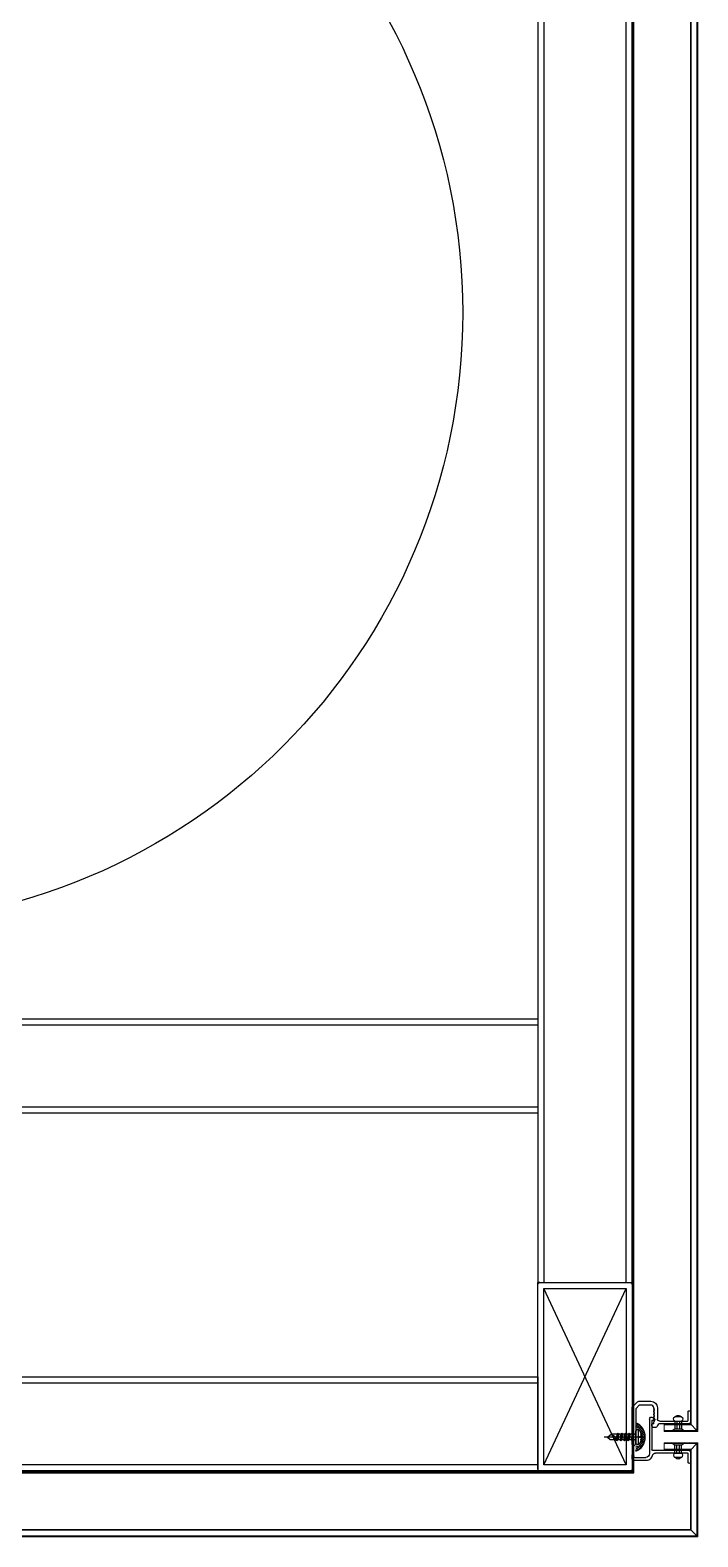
# Model space of a CAD drawing. Header units: millimetres. Extents: x 7297 to 60227, y -7497 to 19324.
# Drawn here: x 54029 to 54384, y -843 to -43 of the extents above; entities that cross this region are included whole.
import ezdxf

# ---------------------------------------------------------------- set-up
doc = ezdxf.new("R2010")
doc.units = ezdxf.units.MM
doc.linetypes.add('HIDDEN', pattern=[0.375, 0.25, -0.125])
for name, color, linetype in [('NS_AL_MOLD', 7, 'Continuous'), ('NS_CAULKING', 8, 'Continuous'), ('NS_COL_GREEN', 3, 'Continuous'), ('NS_FRAME', 253, 'Continuous'), ('NS_PIPE_FRAME', 2, 'Continuous'), ('NS_RIVET_SCREW', 1, 'Continuous'), ('NS_WATERPROOF', 150, 'Continuous')]:
    doc.layers.add(name, color=color, linetype=linetype)
doc.layers.add('NS_AL_PANEL', color=32, linetype='Continuous', lineweight=9)
pattern_1 = [(45, (-549004.8037, 34338.6806), (-0.6735192091, 0.6735192091), []), (135, (-549004.8037, 34338.6806), (-0.6735192091, -0.6735192091), [])]

# ---------------------------------------------------------------- blocks, each defined once
blk = doc.blocks.new('*U101')
for p, q in [((1, 100), (0, 100)), ((0, 99), (0, 100)), ((0, 99), (0, 1)), ((49, 100), (1, 100)), ((3.2, 3.2), (46.8, 96.8)), ((46.8, 3.2), (3.2, 96.8)), ((49, 100), (50, 100)), ((50, 99), (50, 100)), ((50, 1), (50, 99)), ((0, 1), (0, 0)), ((1, 0), (0, 0)), ((50, 1), (50, 0)), ((1, 0), (49, 0)), ((49, 0), (50, 0))]:
    blk.add_line(p, q)
blk.add_lwpolyline([(3.2, 96.8), (3.2, 3.2), (46.8, 3.2), (46.8, 96.8)], close=True)
for centre, start, end in [((1, 99), 90, 180), ((49, 99), 0, 90), ((1, 1), 180, 270), ((49, 1), 270, 0)]:
    blk.add_arc(centre, 1, start, end)
blk = doc.blocks.new('*U238')
blk.add_lwpolyline([(0, 0), (50, 0), (50, 1158), (0, 1158)], close=True)
at = {"linetype": 'HIDDEN'}
blk.add_lwpolyline([(3.2, 0), (46.8, 0), (46.8, 1158), (3.2, 1158)], close=True, dxfattribs=at)
blk = doc.blocks.new('male-mold')
for p, q in [((-240.95, 13.71, -850.48), (-239.71, 14.65, -850.48)), ((-239.36, 13.28, -850.48), (-240.81, 13.28, -850.48)), ((-239.36, 13.28, -850.48), (-239.36, -2.42, -850.48)), ((-238.11, 13.86, -850.48), (-238.11, -4.52, -850.48)), ((-259.86, -3.72, -850.48), (-259.86, -9.12, -850.48)), ((-239.66, -2.72, -850.48), (-258.86, -2.72, -850.48)), ((-258.66, -9.12, -850.48), (-258.66, -4.52, -850.48)), ((-258.36, -4.22, -850.48), (-241.3, -4.22, -850.48)), ((-230.36, -6.52, -850.48), (-236.11, -6.52, -850.48)), ((-229.86, -6.02, -850.48), (-229.86, -5.52, -850.48)), ((-228.86, -7.37, -850.48), (-228.86, -5.52, -850.48)), ((-236.57, -8.22, -850.48), (-229.71, -8.22, -850.48))]:
    blk.add_line(p, q)
for centre, radius, start, end in [((-240.81, 13.52, -850.48), 0.24, 127.18844, 270), ((-239.11, 13.86, -850.48), 1, 360, 127.18844), ((-258.86, -3.72, -850.48), 1, 90, 180), ((-258.36, -4.52, -850.48), 0.3, 90, 180), ((-241.3, -5.82, -850.48), 1.6, 13.42326, 90), ((-239.66, -2.42, -850.48), 0.3, 270, 360), ((-236.57, -5.22, -850.48), 3, 224.427, 270), ((-236.11, -4.52, -850.48), 2, 180, 270), ((-230.36, -6.02, -850.48), 0.5, 270, 0), ((-229.36, -5.52, -850.48), 0.5, 0, 180), ((-229.71, -7.37, -850.48), 0.85, 270.00002, 0), ((-259.26, -9.12, -850.48), 0.6, 180, 0.00001)]:
    blk.add_arc(centre, radius, start, end)
at = {"extrusion": (0, 0, -1)}
blk.add_arc((235.86, -4.52, 850.48), 4, 315.573, 346.57674, dxfattribs=at)
blk = doc.blocks.new('female-mold-origin')
for p, q in [((-41.26, 203.7, 16.48), (-41.26, 188.2, 16.48)), ((-34.86, 204.7, 16.48), (-40.26, 204.7, 16.48)), ((-39.76, 188.4, 16.48), (-39.76, 203.2, 16.48)), ((-39.46, 203.5, 16.48), (-34.86, 203.5, 16.48)), ((-43.26, 185.92, 16.48), (-43.26, 185.5, 16.48)), ((-41.96, 184.2, 16.48), (-41.46, 184.2, 16.48)), ((-41.26, 185.2, 16.48), (-40.28, 185.2, 16.48)), ((-41.26, 185.2, 16.48), (-41.26, 184.4, 16.48)), ((-40, 185.4, 16.48), (-40.14, 185.26, 16.48)), ((-39.6, 185.28, 16.48), (-39.72, 185.4, 16.48)), ((-39.2, 185.4, 16.48), (-39.32, 185.28, 16.48)), ((-38.8, 185.28, 16.48), (-38.92, 185.4, 16.48)), ((-32.76, 187.2, 16.48), (-38.56, 187.2, 16.48)), ((-38.4, 185.4, 16.48), (-38.52, 185.28, 16.48)), ((-38, 185.28, 16.48), (-38.12, 185.4, 16.48)), ((-37.6, 185.4, 16.48), (-37.72, 185.28, 16.48)), ((-37.2, 185.28, 16.48), (-37.32, 185.4, 16.48)), ((-36.8, 185.4, 16.48), (-36.92, 185.28, 16.48)), ((-36.4, 185.28, 16.48), (-36.52, 185.4, 16.48)), ((-36, 185.4, 16.48), (-36.12, 185.28, 16.48)), ((-35.6, 185.28, 16.48), (-35.72, 185.4, 16.48)), ((-35.2, 185.4, 16.48), (-35.32, 185.28, 16.48)), ((-34.8, 185.28, 16.48), (-34.92, 185.4, 16.48)), ((-34.4, 185.4, 16.48), (-34.52, 185.28, 16.48)), ((-34, 185.28, 16.48), (-34.12, 185.4, 16.48)), ((-33.6, 185.4, 16.48), (-33.72, 185.28, 16.48)), ((-33.18, 185.26, 16.48), (-33.32, 185.4, 16.48)), ((-33.03, 185.2, 16.48), (-32.76, 185.2, 16.48)), ((-31.4, 177.55, 16.48), (-33.11, 175.85, 16.48)), ((-32.14, 173.99, 16.48), (-29.55, 176.58, 16.48)), ((-31.26, 183.7, 16.48), (-31.26, 177.91, 16.48)), ((-29.26, 177.29, 16.48), (-29.26, 183.7, 16.48)), ((-48.46, 175.7, 16.48), (-51.76, 175.7, 16.48)), ((-51.76, 173.7, 16.48), (-32.84, 173.7, 16.48)), ((-48.26, 175.5, 16.48), (-48.46, 175.7, 16.48)), ((-48.06, 175.7, 16.48), (-48.26, 175.5, 16.48)), ((-33.47, 175.7, 16.48), (-48.06, 175.7, 16.48))]:
    blk.add_line(p, q)
for centre, radius, start, end in [((-40.26, 203.7, 16.48), 1, 90, 180), ((-39.46, 203.2, 16.48), 0.3, 90, 180), ((-34.86, 204.1, 16.48), 0.6, 270, 90.00001), ((-41.96, 185.92, 16.48), 1.3, 97.49472, 180), ((-41.96, 185.5, 16.48), 1.3, 180, 270), ((-41.46, 184.4, 16.48), 0.2, 270, 0), ((-40.28, 185.4, 16.48), 0.2, 270, 315), ((-39.86, 185.26, 16.48), 0.2, 45, 135), ((-38.56, 188.4, 16.48), 1.2, 180, 270), ((-39.46, 185.42, 16.48), 0.2, 225, 315), ((-39.06, 185.26, 16.48), 0.2, 45, 135), ((-38.66, 185.42, 16.48), 0.2, 225, 315), ((-38.26, 185.26, 16.48), 0.2, 45, 135), ((-37.86, 185.42, 16.48), 0.2, 225, 315), ((-37.46, 185.26, 16.48), 0.2, 45, 135), ((-37.06, 185.42, 16.48), 0.2, 225, 315), ((-36.66, 185.26, 16.48), 0.2, 45, 135), ((-36.26, 185.42, 16.48), 0.2, 225, 315), ((-35.86, 185.26, 16.48), 0.2, 45, 135), ((-35.46, 185.42, 16.48), 0.2, 225, 315), ((-35.06, 185.26, 16.48), 0.2, 45, 135), ((-34.66, 185.42, 16.48), 0.2, 225, 315), ((-34.26, 185.26, 16.48), 0.2, 45, 135), ((-33.86, 185.42, 16.48), 0.2, 225, 315), ((-33.46, 185.26, 16.48), 0.2, 45, 135), ((-33.03, 185.4, 16.48), 0.2, 225, 270), ((-32.76, 183.7, 16.48), 3.5, 360, 90), ((-30.26, 177.29, 16.48), 1, 315, 360), ((-51.76, 174.7, 16.48), 1, 90, 270), ((-32.84, 174.7, 16.48), 1, 270, 315)]:
    blk.add_arc(centre, radius, start, end)
at = {"extrusion": (0, 0, -1)}
for centre, radius, start, end in [((42.26, 188.2, -16.48), 1, 180.00002, 262.50528), ((32.76, 183.7, -16.48), 1.5, 90, 180), ((31.76, 177.91, -16.48), 0.5, 180, 225), ((33.47, 176.2, -16.48), 0.5, 225, 270)]:
    blk.add_arc(centre, radius, start, end, dxfattribs=at)
blk = doc.blocks.new('피스')
for p, q in [((-4, 1.5), (-4, 1)), ((-4, 1.5), (4, 1.5)), ((-3, 0), (3, 0)), ((-0.5, 2.98), (-0.4, 2.3)), ((-0.4, 2.3), (0.4, 2.3)), ((0, 4.99), (0, -16.77)), ((0.5, 2.98), (0.4, 2.3)), ((4, 1.5), (4, 1)), ((2, -1.5), (-2, -2)), ((-1.5, -1.5), (-2, -2)), ((-2, -2), (-1.5, -2.5)), ((-1.5, -3.5), (-2, -4)), ((2, -3.5), (-2, -4)), ((-2, -4), (-1.5, -4.5)), ((-1.5, -5.5), (-2, -6)), ((2, -5.5), (-2, -6)), ((-2, -6), (-1.5, -6.5)), ((-1.5, -7.5), (-2, -8)), ((2, -7.5), (-2, -8)), ((-2, -8), (-1.5, -8.5)), ((-1.5, -0.5), (-1.5, -1.5)), ((1.5, -1), (-1.5, -1.5)), ((1.5, -2), (-1.5, -2.5)), ((-1.5, -2.5), (-1.5, -3.5)), ((1.5, -3), (-1.5, -3.5)), ((1.5, -4), (-1.5, -4.5)), ((-1.5, -4.5), (-1.5, -5.5)), ((1.5, -5), (-1.5, -5.5)), ((1.5, -6), (-1.5, -6.5)), ((-1.5, -6.5), (-1.5, -7.5)), ((1.5, -7), (-1.5, -7.5)), ((1.5, -8), (-1.5, -8.5)), ((1.5, -0.5), (1.5, -1)), ((1.5, -1), (2, -1.5)), ((2, -1.5), (1.5, -2)), ((1.5, -2), (1.5, -3)), ((1.5, -3), (2, -3.5)), ((2, -3.5), (1.5, -4)), ((1.5, -4), (1.5, -5)), ((1.5, -5), (2, -5.5)), ((2, -5.5), (1.5, -6)), ((1.5, -6), (1.5, -7)), ((1.5, -7), (2, -7.5)), ((2, -7.5), (1.5, -8)), ((1.5, -8), (1.5, -9)), ((-1.5, -9.5), (-2, -10)), ((2, -9.5), (-2, -10)), ((-2, -10), (-1.5, -10.5)), ((-1.5, -8.5), (-1.5, -9.5)), ((1.5, -9), (-1.5, -9.5)), ((1.5, -10), (-1.5, -10.5)), ((-1.5, -10.5), (-1.5, -13.5)), ((0, -15), (-1.5, -13.5)), ((-1.27, -13.54), (-1.27, -11.97)), ((0, -15), (-1.27, -13.54)), ((0, -15), (1.5, -13.03)), ((1.5, -13.03), (0.6, -11.47)), ((1.5, -9), (2, -9.5)), ((2, -9.5), (1.5, -10)), ((1.5, -10), (1.5, -13.03))]:
    blk.add_line(p, q)
for centre, radius, start, end in [((0, -3.08), 6.08, 94.71456, 131.11209), ((-3, 1), 1, 180, 270), ((-2, -0.5), 0.5, 0, 90), ((0, -3.08), 6.08, 48.88791, 85.28544), ((2, -0.5), 0.5, 90, 180), ((3, 1), 1, 270, 0), ((-0.27, -11.97), 1, 30.08633, 180)]:
    blk.add_arc(centre, radius, start, end)
blk = doc.blocks.new('N-SCREW')
blk.add_blockref('피스', (17.25, -1.03))
blk = doc.blocks.new('flat_rivet')
for p, q in [((13688.09, 7904.98, 0), (13688.09, 7908.48, 0)), ((13690.4, 7908.48), (13694.65, 7908.48)), ((13690.4, 7907.48), (13694.65, 7907.48)), ((13690.4, 7905.98), (13694.65, 7905.98)), ((13690.4, 7904.98), (13694.65, 7904.98)), ((13694.65, 7908.48), (13695.9, 7910.48)), ((13694.65, 7904.98), (13694.65, 7908.48)), ((13695.9, 7902.98), (13694.65, 7904.98))]:
    blk.add_line(p, q)
at = {"ltscale": 3}
blk.add_line((13690.4, 7908.48), (13690.4, 7904.98), dxfattribs=at)
for centre, radius, start, end in [((13689.59, 7906.73, 0), 2.2, 133.00287, 226.99713), ((13689.24, 7907.88), 1.3, 27.34705, 152.65295), ((13689.24, 7905.57), 1.3, 207.34705, 332.65295)]:
    blk.add_arc(centre, radius, start, end)
blk = doc.blocks.new('SCREW_COVER')
h = blk.add_hatch()
h.set_pattern_fill('ANSI37', color=256, scale=0.3, angle=360, style=0, pattern_type=2)
h.set_pattern_definition(pattern_1)
h.paths.add_polyline_path([(209804.67, 123357.26), (209804.67, 123359.77), (209804.45, 123359.78), (209804.23, 123359.78), (209804.01, 123359.79), (209803.79, 123359.81), (209803.58, 123359.82), (209803.36, 123359.84), (209803.14, 123359.87), (209802.92, 123359.9), (209802.71, 123359.93), (209802.49, 123359.97), (209802.28, 123360.01), (209802.07, 123360.05), (209801.64, 123360.15), (209801.23, 123360.26), (209801.2, 123360.26), (209801.17, 123360.27), (209801.14, 123360.27), (209801.11, 123360.28), (209801.09, 123360.28), (209801.06, 123360.29), (209801.03, 123360.3), (209801, 123360.31), (209800.97, 123360.31), (209800.94, 123360.32), (209800.91, 123360.33), (209800.88, 123360.34), (209800.86, 123360.35), (209800.83, 123360.37), (209800.8, 123360.38), (209800.77, 123360.39), (209800.74, 123360.41), (209800.72, 123360.42), (209800.69, 123360.44), (209800.66, 123360.45), (209800.64, 123360.47), (209800.61, 123360.49), (209800.58, 123360.5), (209800.56, 123360.52), (209800.53, 123360.54), (209800.51, 123360.56), (209800.48, 123360.58), (209800.46, 123360.6), (209800.43, 123360.63), (209800.41, 123360.65), (209800.39, 123360.67), (209800.37, 123360.69), (209800.34, 123360.72), (209800.32, 123360.74), (209800.3, 123360.77), (209800.28, 123360.79), (209800.26, 123360.82), (209800.25, 123360.85), (209800.23, 123360.87), (209800.21, 123360.9), (209800.19, 123360.93), (209800.18, 123360.95), (209800.16, 123360.98), (209800.15, 123361.01), (209800.14, 123361.04), (209800.12, 123361.07), (209800.11, 123361.09), (209800.1, 123361.12), (209800.09, 123361.15), (209800.08, 123361.18), (209800.07, 123361.21), (209800.06, 123361.24), (209800.05, 123361.27), (209800.04, 123361.3), (209800.04, 123361.33), (209800.03, 123361.36), (209800.03, 123361.39), (209800.02, 123361.42), (209800.02, 123361.44), (209800.01, 123361.47), (209800.01, 123361.5), (209800.01, 123361.53), (209800.01, 123361.56), (209800.01, 123361.59), (209800.01, 123362.28), (209797.16, 123362.28), (209797.25, 123362.04), (209797.35, 123361.81), (209797.47, 123361.58), (209797.58, 123361.35), (209797.71, 123361.12), (209797.85, 123360.9), (209797.99, 123360.68), (209798.15, 123360.46), (209798.31, 123360.25), (209798.48, 123360.04), (209798.65, 123359.84), (209798.84, 123359.64), (209799.03, 123359.45), (209799.22, 123359.26), (209799.43, 123359.09), (209799.64, 123358.92), (209799.86, 123358.75), (209800.08, 123358.6), (209800.3, 123358.45), (209800.54, 123358.31), (209800.77, 123358.18), (209801.01, 123358.06), (209801.25, 123357.94), (209801.5, 123357.84), (209801.74, 123357.74), (209801.99, 123357.65), (209802.24, 123357.58), (209802.5, 123357.51), (209802.75, 123357.45), (209803, 123357.39), (209803.25, 123357.35), (209803.5, 123357.32), (209803.75, 123357.29), (209804.01, 123357.27), (209804.26, 123357.26), (209804.52, 123357.26)])
h.paths.add_polyline_path([(209805.1, 123359.78), (209805.11, 123359.78), (209805.1, 123359.78)])
h = blk.add_hatch()
h.set_pattern_fill('ANSI37', color=256, scale=0.3, angle=360, style=0, pattern_type=2)
h.set_pattern_definition(pattern_1)
h.paths.add_polyline_path([(209804.67, 123357.26), (209804.67, 123359.77), (209804.89, 123359.78), (209805.11, 123359.78), (209805.33, 123359.79), (209805.55, 123359.81), (209805.77, 123359.82), (209805.99, 123359.84), (209806.2, 123359.87), (209806.42, 123359.9), (209806.64, 123359.93), (209806.85, 123359.97), (209807.07, 123360.01), (209807.28, 123360.05), (209807.7, 123360.15), (209808.12, 123360.26), (209808.15, 123360.26), (209808.17, 123360.27), (209808.2, 123360.27), (209808.23, 123360.28), (209808.26, 123360.28), (209808.29, 123360.29), (209808.32, 123360.3), (209808.35, 123360.31), (209808.37, 123360.31), (209808.4, 123360.32), (209808.43, 123360.33), (209808.46, 123360.34), (209808.49, 123360.35), (209808.52, 123360.37), (209808.54, 123360.38), (209808.57, 123360.39), (209808.6, 123360.41), (209808.63, 123360.42), (209808.66, 123360.44), (209808.68, 123360.45), (209808.71, 123360.47), (209808.74, 123360.49), (209808.76, 123360.5), (209808.79, 123360.52), (209808.81, 123360.54), (209808.84, 123360.56), (209808.86, 123360.58), (209808.89, 123360.6), (209808.91, 123360.63), (209808.93, 123360.65), (209808.96, 123360.67), (209808.98, 123360.69), (209809, 123360.72), (209809.02, 123360.74), (209809.04, 123360.77), (209809.06, 123360.79), (209809.08, 123360.82), (209809.1, 123360.85), (209809.12, 123360.87), (209809.13, 123360.9), (209809.15, 123360.93), (209809.17, 123360.95), (209809.18, 123360.98), (209809.2, 123361.01), (209809.21, 123361.04), (209809.22, 123361.07), (209809.23, 123361.09), (209809.25, 123361.12), (209809.26, 123361.15), (209809.27, 123361.18), (209809.28, 123361.21), (209809.29, 123361.24), (209809.29, 123361.27), (209809.3, 123361.3), (209809.31, 123361.33), (209809.31, 123361.36), (209809.32, 123361.39), (209809.32, 123361.42), (209809.33, 123361.44), (209809.33, 123361.47), (209809.33, 123361.5), (209809.34, 123361.53), (209809.34, 123361.56), (209809.34, 123361.59), (209809.34, 123362.28), (209812.19, 123362.28), (209812.09, 123362.04), (209811.99, 123361.81), (209811.88, 123361.58), (209811.76, 123361.35), (209811.63, 123361.12), (209811.5, 123360.9), (209811.35, 123360.68), (209811.2, 123360.46), (209811.04, 123360.25), (209810.87, 123360.04), (209810.69, 123359.84), (209810.51, 123359.64), (209810.32, 123359.45), (209810.12, 123359.26), (209809.92, 123359.09), (209809.71, 123358.92), (209809.49, 123358.75), (209809.27, 123358.6), (209809.04, 123358.45), (209808.81, 123358.31), (209808.57, 123358.18), (209808.33, 123358.06), (209808.09, 123357.94), (209807.85, 123357.84), (209807.6, 123357.74), (209807.35, 123357.65), (209807.1, 123357.58), (209806.85, 123357.51), (209806.6, 123357.45), (209806.35, 123357.39), (209806.09, 123357.35), (209805.84, 123357.32), (209805.59, 123357.29), (209805.34, 123357.27), (209805.08, 123357.26), (209804.82, 123357.26)])
h.paths.add_polyline_path([(209804.24, 123359.78), (209804.23, 123359.78), (209804.24, 123359.78)])
for centre, start, end in [((209804.44, 123365.05), 200.84266, 271.69151), ((209804.9, 123365.05), 268.30849, 339.15734)]:
    blk.add_arc(centre, 7.79, start, end)
blk = doc.blocks.new('*U234')
blk.add_lwpolyline([(0, 0), (50, 0), (50, 730), (0, 730)], close=True)
at = {"linetype": 'HIDDEN'}
blk.add_lwpolyline([(3.2, 0), (46.8, 0), (46.8, 730), (3.2, 730)], close=True, dxfattribs=at)

msp = doc.modelspace()

# ---------------------------------------------------------------- linework, layer by layer
at = {"layer": 'NS_AL_PANEL'}
for p, q in [((54383.63, -786.97), (54383.63, 241.03)), ((54384.13, -787.47), (54384.13, 241.53)), ((54380.13, -783.47), (54380.13, 237.53)), ((54380.63, -783.97), (54380.63, 238.03)), ((54366.13, -787.47), (54366.13, -783.47)), ((54366.13, -783.47), (54380.13, -783.47)), ((54366.13, -783.97), (54380.63, -783.97)), ((54380.13, -783.47), (54383.63, -786.97)), ((54383.63, -786.97), (54366.13, -786.97)), ((54384.13, -787.47), (54366.13, -787.47)), ((54366.13, -797.47), (54366.13, -793.47)), ((54366.13, -793.47), (54384.13, -793.47)), ((54366.13, -793.97), (54383.63, -793.97)), ((54380.63, -796.97), (54366.13, -796.97)), ((54380.13, -797.47), (54366.13, -797.47)), ((54380.13, -797.47), (54383.63, -793.97)), ((54380.13, -839.47), (54380.13, -797.47)), ((54380.63, -839.97), (54380.63, -796.97)), ((54383.63, -842.97), (54383.63, -793.97)), ((54384.13, -793.47), (54384.13, -843.47)), ((53487.63, -839.97), (54380.63, -839.97)), ((54380.13, -839.47), (53488.13, -839.47)), ((54380.13, -839.47), (54383.63, -842.97)), ((53484.13, -843.47), (54384.13, -843.47)), ((54383.63, -842.97), (53484.63, -842.97))]:
    msp.add_line(p, q, dxfattribs=at)
at = {"layer": 'NS_COL_GREEN'}
msp.add_circle((53934.13, -193.47), 325, dxfattribs=at)
at = {"layer": 'NS_WATERPROOF', "ltscale": 3}
for p, q in [((54349.63, -809.47), (54349.63, 331.53)), ((54350.13, -809.47), (54350.13, 331.53)), ((53518.13, -808.97), (54350.13, -808.97)), ((53518.13, -809.47), (54350.13, -809.47))]:
    msp.add_line(p, q, dxfattribs=at)

# ---------------------------------------------------------------- block references
at = {"layer": 'NS_AL_MOLD', "xscale": -1, "rotation": 270}
msp.add_blockref('female-mold-origin', (54175.43, -742.21, -16.48), dxfattribs=at)
at = {"layer": 'NS_AL_MOLD', "xscale": -1}
msp.add_blockref('male-mold', (54120.27, -794.75, 850.48), dxfattribs=at)
at = {"layer": 'NS_CAULKING', "rotation": 90.00000000000001}
msp.add_blockref('SCREW_COVER', (177713.41, -210595.14), dxfattribs=at)
at = {"layer": 'NS_FRAME'}
msp.add_blockref('*U238', (54299.13, -708.47), dxfattribs=at)
at = {"layer": 'NS_FRAME', "xscale": -1, "rotation": 270}
for p in [(53569.13, -618.47), (53569.13, -808.47)]:
    msp.add_blockref('*U234', p, dxfattribs=at)
at = {"layer": 'NS_PIPE_FRAME', "xscale": -1}
msp.add_blockref('*U101', (54349.13, -808.47), dxfattribs=at)
at = {"layer": 'NS_RIVET_SCREW', "xscale": -1}
for name, p, rotation in [('flat_rivet', (62280.35, 12908.43), 90), ('N-SCREW', (54352.16, -807.72), 270)]:
    msp.add_blockref(name, p, dxfattribs=dict(at, rotation=rotation))
at = {"layer": 'NS_RIVET_SCREW', "rotation": 90.00000000000001}
msp.add_blockref('flat_rivet', (62280.35, -14489.37), dxfattribs=at)

doc.saveas('drawing.dxf')
